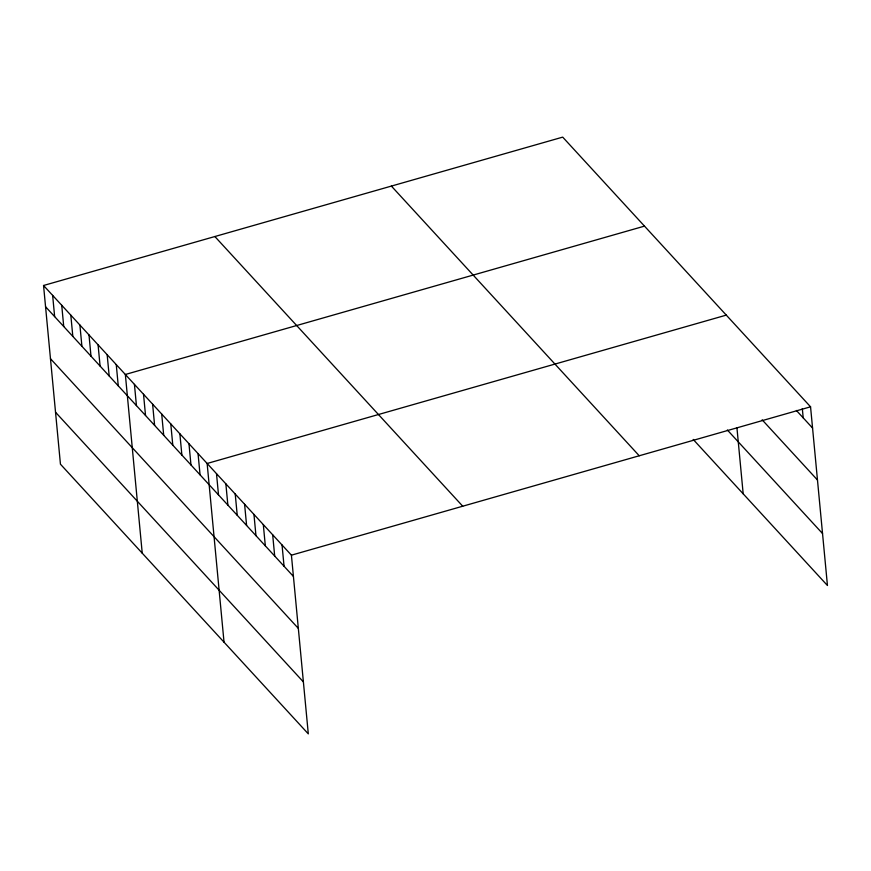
<?xml version="1.0" encoding="UTF-8"?>
<svg xmlns="http://www.w3.org/2000/svg" width="871" height="871" viewBox="0 0 871 871"><rect width="100%" height="100%" fill="white"/><g stroke="black" fill="none" stroke-linecap="round" stroke-linejoin="round"><path stroke-width="1.31" d="M43.55 285.492L291.415 555.175L308.301 733.872L60.447 464.189L43.55 285.492L562.699 137.128L810.553 406.811L827.45 585.508L693.196 439.43M644.496 226.122L125.348 374.486L142.234 553.194M726.283 315.117L207.135 463.481L224.032 642.188M291.415 555.175L810.553 406.811M796.388 410.448L812.567 428.053M762.147 419.811L817.477 480.008M727.361 429.991L822.54 533.553M391.384 186.089L639.238 455.773M214.865 236.531L462.73 506.214M45.553 306.734L293.418 576.417M50.474 358.7L298.328 628.383M55.526 412.233L303.391 681.917M802.322 408.564L803.204 417.862M736.942 427.835L743.181 493.813M282.041 544.985L284.055 566.226M272.677 534.794L274.692 556.046M263.314 524.614L265.328 545.856M253.951 514.423L255.965 535.665M244.588 504.233L246.602 525.474M235.224 494.042L237.239 515.294M225.861 483.862L227.875 505.104M216.498 473.672L218.512 494.913M198.044 453.595L200.058 474.837M188.963 443.709L190.967 464.951M179.872 433.812L181.876 455.065M170.781 423.927L172.796 445.168M161.701 414.041L163.704 435.282M152.61 404.155L154.613 425.396M143.519 394.258L145.533 415.511M134.428 384.372L136.442 405.614M116.257 364.601L118.26 385.842M107.166 354.715L109.18 375.956M98.075 344.818L100.089 366.07M88.994 334.932L90.998 356.174M79.903 325.046L81.907 346.288M70.812 315.16L72.826 336.402M61.721 305.264L63.735 326.516M52.641 295.378L54.644 316.619"/></g></svg>
